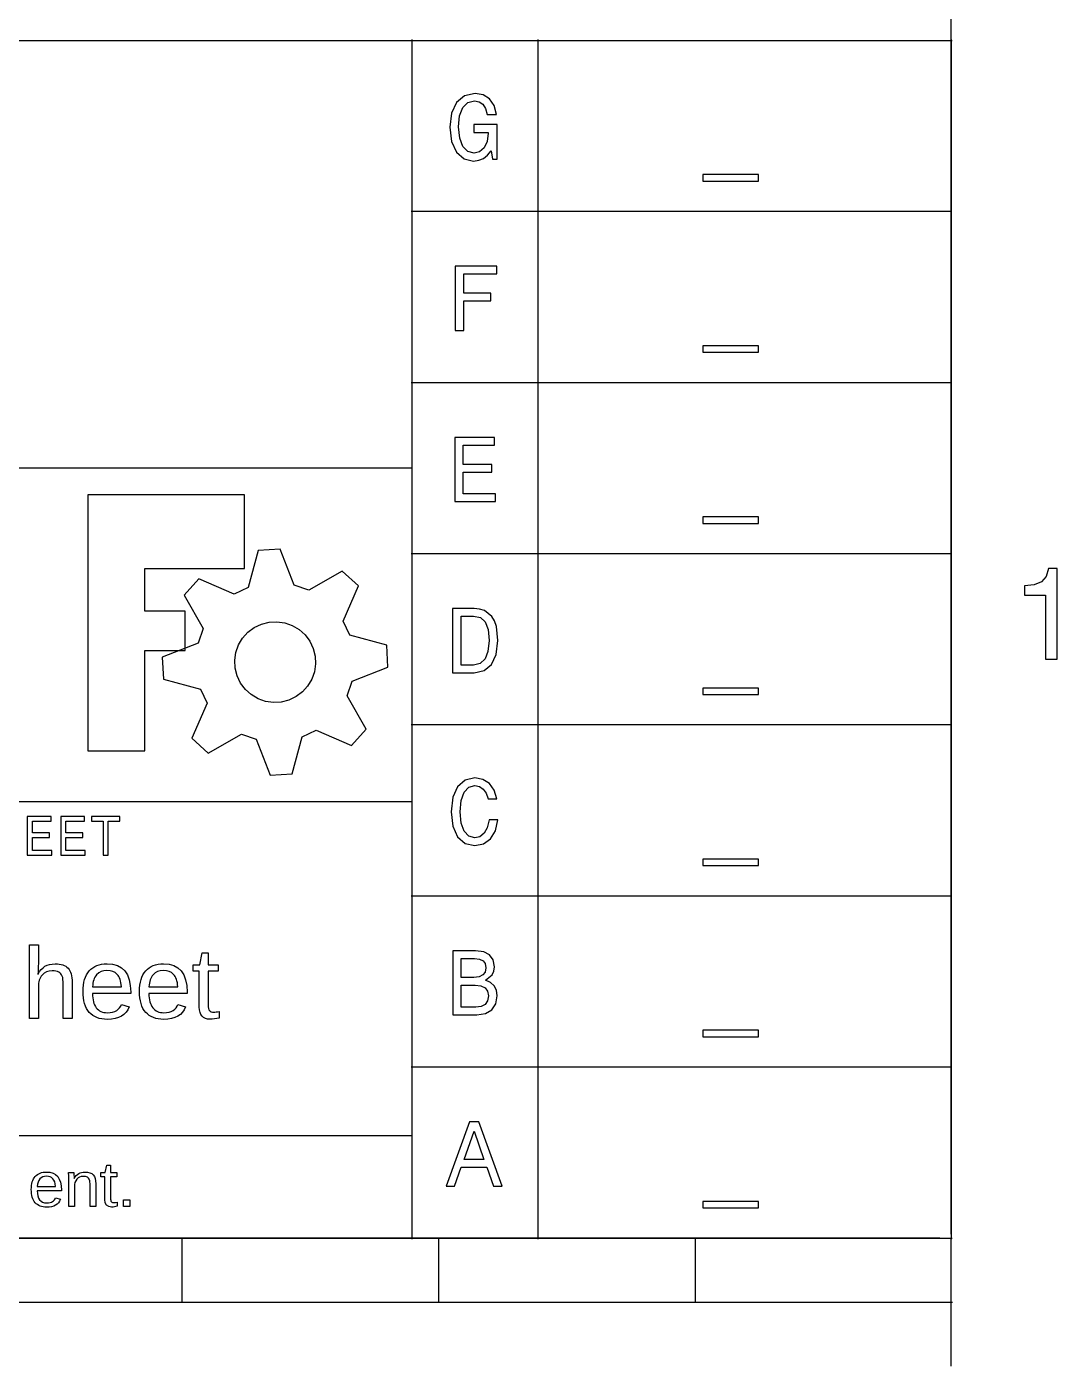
# Model space of a CAD drawing. Extents: x 0 to 297, y -130 to 79.
# Drawn here: x 251.1 to 291.3, y -125.6 to -73.5 of the extents above; entities that cross this region are included whole.
import ezdxf

# ---------------------------------------------------------------- set-up
doc = ezdxf.new("R2010")
doc.units = 0
doc.layers.get('0').update_dxf_attribs({"linetype": 'CONTINUOUS'})

msp = doc.modelspace()

# ---------------------------------------------------------------- linework, layer by layer
at = {"color": 7}
for p, q in [((287.14484, -120.484771), (287.14484, 69.675156)), ((147.09296, -73.981505), (287.18473, -73.981505)), ((266.13879, -120.675485), (266.13879, -73.948065)), ((271.05878, -120.675485), (271.05878, -73.948065)), ((287.13876, -73.948065), (287.13876, -120.675485)), ((268.183782, -76.134775), (267.874783, -76.397775)), ((268.594782, -76.044775), (268.183782, -76.134775)), ((268.907782, -76.101775), (268.594782, -76.044775)), ((269.156781, -76.260775), (268.907782, -76.101775)), ((267.874783, -76.397775), (267.675783, -76.811775)), ((267.992783, -76.915775), (268.115783, -76.595775)), ((268.115783, -76.595775), (268.309782, -76.400775)), ((268.309782, -76.400775), (268.572782, -76.332775)), ((268.572782, -76.332775), (268.753782, -76.368775)), ((268.753782, -76.368775), (268.900782, -76.469775)), ((268.900782, -76.469775), (269.008781, -76.638775)), ((269.008781, -76.638775), (269.070781, -76.865775)), ((269.333781, -76.519775), (269.156781, -76.260775)), ((269.426781, -76.865775), (269.333781, -76.519775)), ((267.675783, -76.811775), (267.607783, -77.362775)), ((267.953783, -77.351775), (267.992783, -76.915775)), ((269.070781, -76.865775), (269.426781, -76.865775)), ((267.607783, -77.362775), (267.675783, -77.917775)), ((267.996783, -77.791775), (267.953783, -77.351775)), ((269.459781, -77.261775), (268.547782, -77.261775)), ((268.547782, -77.261775), (268.547782, -77.567775)), ((268.547782, -77.567775), (269.109781, -77.567775)), ((269.109781, -77.589775), (269.066781, -77.920775)), ((269.109781, -77.567775), (269.109781, -77.589775)), ((269.459781, -78.612775), (269.459781, -77.261775)), ((267.675783, -77.917775), (267.874783, -78.331775)), ((268.119783, -78.111775), (267.996783, -77.791775)), ((268.309782, -78.306775), (268.119783, -78.111775)), ((268.951782, -78.165775), (268.774782, -78.320775)), ((269.066781, -77.920775), (268.951782, -78.165775)), ((267.874783, -78.331775), (268.165782, -78.594775)), ((268.165782, -78.594775), (268.533782, -78.681775)), ((268.554782, -78.371775), (268.309782, -78.306775)), ((268.533782, -78.681775), (268.738782, -78.652775)), ((268.774782, -78.320775), (268.554782, -78.371775)), ((268.738782, -78.652775), (268.922782, -78.580775)), ((268.922782, -78.580775), (269.080781, -78.454775)), ((269.080781, -78.454775), (269.217781, -78.277775)), ((269.217781, -78.277775), (269.278781, -78.612775)), ((269.217781, -78.277775), (269.217781, -78.277775)), ((269.278781, -78.612775), (269.459781, -78.612775)), ((277.463771, -79.210775), (277.463771, -79.462775)), ((279.631769, -79.210775), (277.463771, -79.210775)), ((277.463771, -79.210775), (277.463771, -79.210775)), ((279.631769, -79.462775), (279.631769, -79.210775)), ((277.463771, -79.462775), (279.631769, -79.462775)), ((266.11118, -80.636775), (287.16637, -80.636775)), ((269.448781, -82.779775), (267.820783, -82.779775)), ((267.820783, -82.779775), (267.820783, -85.279775)), ((269.448781, -83.081775), (269.448781, -82.779775)), ((268.155782, -83.831775), (268.155782, -83.081775)), ((268.155782, -83.081775), (269.448781, -83.081775)), ((269.206781, -83.831775), (268.155782, -83.831775)), ((269.206781, -84.130775), (269.206781, -83.831775)), ((268.155782, -85.279775), (268.155782, -84.130775)), ((268.155782, -84.130775), (269.206781, -84.130775)), ((267.820783, -85.279775), (268.155782, -85.279775)), ((267.820783, -85.279775), (267.820783, -85.279775)), ((277.463771, -85.877775), (277.463771, -86.129775)), ((279.631769, -85.877775), (277.463771, -85.877775)), ((277.463771, -85.877775), (277.463771, -85.877775)), ((279.631769, -86.129775), (279.631769, -85.877775)), ((277.463771, -86.129775), (279.631769, -86.129775)), ((266.11118, -87.303775), (287.16637, -87.303775)), ((269.358781, -89.445775), (267.802783, -89.445775)), ((267.802783, -89.445775), (267.802783, -91.945775)), ((269.358781, -89.748775), (269.358781, -89.445775)), ((268.133783, -90.497775), (268.133783, -89.748775)), ((268.133783, -89.748775), (269.358781, -89.748775)), ((147.08879, -90.636775), (266.15528, -90.636775)), ((269.250781, -90.497775), (268.133783, -90.497775)), ((269.250781, -90.796775), (269.250781, -90.497775)), ((268.133783, -91.643775), (268.133783, -90.796775)), ((268.133783, -90.796775), (269.250781, -90.796775)), ((269.387781, -91.643775), (268.133783, -91.643775)), ((269.387781, -91.945775), (269.387781, -91.643775)), ((267.802783, -91.945775), (269.387781, -91.945775)), ((267.802783, -91.945775), (267.802783, -91.945775)), ((277.463771, -92.543775), (277.463771, -92.796775)), ((279.631769, -92.543775), (277.463771, -92.543775)), ((277.463771, -92.543775), (277.463771, -92.543775)), ((277.463771, -92.796775), (279.631769, -92.796775)), ((279.631769, -92.796775), (279.631769, -92.543775)), ((266.11118, -93.969775), (287.16637, -93.969775)), ((290.842, -94.862921), (290.661, -95.068921)), ((290.933, -94.554921), (290.842, -94.862921)), ((291.276, -94.554921), (290.933, -94.554921)), ((291.276, -98.079921), (291.276, -94.554921)), ((290.384, -95.189921), (290, -95.230921)), ((290, -95.230921), (290, -95.588921)), ((290.661, -95.068921), (290.384, -95.189921)), ((290, -95.588921), (290.817, -95.588921)), ((290.817, -95.588921), (290.817, -98.079921)), ((268.554782, -96.112775), (267.722783, -96.112775)), ((267.722783, -96.112775), (267.722783, -98.612775)), ((268.057783, -98.313775), (268.057783, -96.411775)), ((268.057783, -96.411775), (268.529782, -96.411775)), ((268.529782, -96.411775), (268.803782, -96.465775)), ((268.529782, -96.411775), (268.529782, -96.411775)), ((268.771782, -96.134775), (268.554782, -96.112775)), ((268.554782, -96.112775), (268.554782, -96.112775)), ((268.961782, -96.191775), (268.771782, -96.134775)), ((268.803782, -96.465775), (268.990781, -96.631775)), ((269.253781, -96.426775), (268.961782, -96.191775)), ((269.354781, -96.598775), (269.253781, -96.426775)), ((268.990781, -96.631775), (269.102781, -96.926775)), ((269.102781, -96.926775), (269.138781, -97.362775)), ((269.426781, -96.815775), (269.354781, -96.598775)), ((269.484781, -97.362775), (269.426781, -96.815775)), ((269.138781, -97.362775), (269.098781, -97.784775)), ((269.419781, -97.899775), (269.484781, -97.362775)), ((268.987781, -98.079775), (268.796782, -98.255775)), ((269.098781, -97.784775), (268.987781, -98.079775)), ((269.239781, -98.291775), (269.419781, -97.899775)), ((290.817, -98.079921), (291.276, -98.079921)), ((290.817, -98.079921), (290.817, -98.079921)), ((267.722783, -98.612775), (268.554782, -98.612775)), ((268.529782, -98.313775), (268.057783, -98.313775)), ((268.796782, -98.255775), (268.529782, -98.313775)), ((268.554782, -98.612775), (268.947782, -98.533775)), ((268.947782, -98.533775), (269.239781, -98.291775)), ((277.463771, -99.210775), (277.463771, -99.462775)), ((279.631769, -99.210775), (277.463771, -99.210775)), ((277.463771, -99.210775), (277.463771, -99.210775)), ((277.463771, -99.462775), (279.631769, -99.462775)), ((279.631769, -99.462775), (279.631769, -99.210775)), ((266.11118, -100.636775), (287.16637, -100.636775)), ((268.590782, -102.710775), (268.209782, -102.800775)), ((268.897782, -102.768775), (268.590782, -102.710775)), ((269.152781, -102.930775), (268.897782, -102.768775)), ((267.917783, -103.053775), (267.729783, -103.467775)), ((268.209782, -102.800775), (267.917783, -103.053775)), ((268.050783, -103.593775), (268.169782, -103.272775)), ((268.169782, -103.272775), (268.353782, -103.078775)), ((268.353782, -103.078775), (268.590782, -103.009775)), ((268.590782, -103.009775), (268.763782, -103.045775)), ((268.763782, -103.045775), (268.911782, -103.146775)), ((268.911782, -103.146775), (269.026781, -103.308775)), ((269.026781, -103.308775), (269.106781, -103.532775)), ((269.340781, -103.189775), (269.152781, -102.930775)), ((269.448781, -103.532775), (269.340781, -103.189775)), ((147.08879, -103.636775), (266.15528, -103.636775)), ((267.729783, -103.467775), (267.665783, -104.029775)), ((268.010783, -104.029775), (268.050783, -103.593775)), ((269.106781, -103.532775), (269.448781, -103.532775)), ((252.084801, -104.217775), (251.150802, -104.217775)), ((251.150802, -104.217775), (251.150802, -105.717775)), ((252.084801, -104.399775), (252.084801, -104.217775)), ((253.3858, -104.217775), (252.451801, -104.217775)), ((252.451801, -104.217775), (252.451801, -105.717775)), ((253.3858, -104.399775), (253.3858, -104.217775)), ((254.759798, -104.217775), (253.651799, -104.217775)), ((253.651799, -104.217775), (253.651799, -104.399775)), ((254.759798, -104.399775), (254.759798, -104.217775)), ((267.665783, -104.029775), (267.729783, -104.591775)), ((268.050783, -104.468775), (268.010783, -104.029775)), ((269.142781, -104.349775), (269.070781, -104.652775)), ((269.487781, -104.349775), (269.142781, -104.349775)), ((269.142781, -104.349775), (269.142781, -104.349775)), ((269.387781, -104.774775), (269.487781, -104.349775)), ((251.349802, -104.849775), (251.349802, -104.399775)), ((251.349802, -104.399775), (252.084801, -104.399775)), ((252.019801, -104.849775), (251.349802, -104.849775)), ((252.019801, -105.028775), (252.019801, -104.849775)), ((252.650801, -104.849775), (252.650801, -104.399775)), ((252.650801, -104.399775), (253.3858, -104.399775)), ((253.3208, -104.849775), (252.650801, -104.849775)), ((253.3208, -105.028775), (253.3208, -104.849775)), ((253.651799, -104.399775), (254.107799, -104.399775)), ((254.107799, -104.399775), (254.107799, -105.717775)), ((254.306799, -105.717775), (254.306799, -104.399775)), ((254.306799, -104.399775), (254.759798, -104.399775)), ((267.729783, -104.591775), (267.917783, -105.005775)), ((268.173782, -104.785775), (268.050783, -104.468775)), ((268.356782, -104.980775), (268.173782, -104.785775)), ((268.951782, -104.868775), (268.785782, -105.001775)), ((269.070781, -104.652775), (268.951782, -104.868775)), ((269.196781, -105.088775), (269.387781, -104.774775)), ((251.349802, -105.536775), (251.349802, -105.028775)), ((251.349802, -105.028775), (252.019801, -105.028775)), ((252.650801, -105.536775), (252.650801, -105.028775)), ((252.650801, -105.028775), (253.3208, -105.028775)), ((267.917783, -105.005775), (268.209782, -105.261775)), ((268.209782, -105.261775), (268.590782, -105.347775)), ((268.590782, -105.045775), (268.356782, -104.980775)), ((268.785782, -105.001775), (268.590782, -105.045775)), ((268.590782, -105.347775), (268.925782, -105.279775)), ((268.925782, -105.279775), (269.196781, -105.088775)), ((251.150802, -105.717775), (252.101801, -105.717775)), ((251.150802, -105.717775), (251.150802, -105.717775)), ((252.101801, -105.536775), (251.349802, -105.536775)), ((252.101801, -105.717775), (252.101801, -105.536775)), ((252.451801, -105.717775), (253.4028, -105.717775)), ((252.451801, -105.717775), (252.451801, -105.717775)), ((253.4028, -105.536775), (252.650801, -105.536775)), ((253.4028, -105.717775), (253.4028, -105.536775)), ((254.107799, -105.717775), (254.306799, -105.717775)), ((254.107799, -105.717775), (254.107799, -105.717775)), ((277.463771, -105.877775), (277.463771, -106.129775)), ((279.631769, -105.877775), (277.463771, -105.877775)), ((277.463771, -105.877775), (277.463771, -105.877775)), ((279.631769, -106.129775), (279.631769, -105.877775)), ((277.463771, -106.129775), (279.631769, -106.129775)), ((266.11118, -107.303775), (287.16637, -107.303775)), ((251.23409, -112.081611), (251.23409, -109.218591)), ((251.23409, -109.218591), (251.58136, -109.218591)), ((251.58136, -109.218591), (251.58136, -109.963291)), ((257.86686, -109.994221), (257.96911, -109.527351)), ((257.96911, -109.527351), (258.20062, -109.527351)), ((258.20062, -109.527351), (258.20062, -109.994221)), ((268.616782, -109.445775), (267.726783, -109.445775)), ((267.726783, -109.445775), (267.726783, -111.945775)), ((268.933782, -109.489775), (268.616782, -109.445775)), ((269.160781, -109.608775), (268.933782, -109.489775)), ((257.61219, -110.246961), (257.61219, -109.994221)), ((257.61219, -109.994221), (257.86686, -109.994221)), ((258.20062, -109.994221), (258.58647, -109.994221)), ((258.58647, -109.994221), (258.58647, -110.246961)), ((268.057783, -110.483775), (268.057783, -109.744775)), ((268.057783, -109.744775), (268.576782, -109.744775)), ((268.576782, -109.744775), (268.771782, -109.766775)), ((268.771782, -109.766775), (268.907782, -109.831775)), ((268.907782, -109.831775), (268.990781, -109.943775)), ((268.990781, -109.943775), (269.019781, -110.108775)), ((269.300781, -109.802775), (269.160781, -109.608775)), ((269.347781, -110.072775), (269.300781, -109.802775)), ((269.325781, -110.245775), (269.347781, -110.072775)), ((251.56536, -110.351071), (251.5717, -110.351151)), ((257.85335, -110.246961), (257.61219, -110.246961)), ((257.85335, -111.639881), (257.85335, -110.246961)), ((258.58647, -110.246961), (258.20062, -110.246961)), ((258.20062, -110.246961), (258.20062, -111.564641)), ((268.547782, -110.483775), (268.057783, -110.483775)), ((268.753782, -110.461775), (268.547782, -110.483775)), ((268.547782, -110.483775), (268.547782, -110.483775)), ((268.900782, -110.389775), (268.753782, -110.461775)), ((268.987781, -110.274775), (268.900782, -110.389775)), ((269.019781, -110.108775), (268.987781, -110.274775)), ((269.008781, -110.595775), (269.260781, -110.386775)), ((269.199781, -110.677775), (269.008781, -110.595775)), ((269.008781, -110.595775), (269.008781, -110.595775)), ((269.260781, -110.386775), (269.325781, -110.245775)), ((251.58136, -110.850741), (251.58136, -112.081611)), ((252.55176, -112.081651), (252.55176, -110.758181)), ((252.90096, -110.690661), (252.90096, -112.081651)), ((255.17941, -111.111231), (253.69002, -111.111271)), ((253.69388, -110.845041), (254.82056, -110.845041)), ((255.17941, -111.064931), (255.17941, -111.111231)), ((257.37683, -111.111231), (255.88744, -111.111271)), ((255.8913, -110.845041), (257.01798, -110.845041)), ((257.37683, -111.064931), (257.37683, -111.111231)), ((268.057783, -111.646775), (268.057783, -110.786775)), ((268.057783, -110.786775), (268.594782, -110.786775)), ((268.594782, -110.786775), (268.821782, -110.811775)), ((268.821782, -110.811775), (268.983781, -110.886775)), ((268.983781, -110.886775), (269.080781, -111.016775)), ((269.080781, -111.016775), (269.113781, -111.203775)), ((269.340781, -110.807775), (269.199781, -110.677775)), ((269.426781, -110.984775), (269.340781, -110.807775)), ((269.459781, -111.196775), (269.426781, -110.984775)), ((254.81864, -111.539541), (255.12346, -111.626341)), ((257.01605, -111.539541), (257.32088, -111.626341)), ((268.626782, -111.646775), (268.057783, -111.646775)), ((268.839782, -111.621775), (268.626782, -111.646775)), ((268.626782, -111.646775), (268.626782, -111.646775)), ((268.990781, -111.538775), (268.839782, -111.621775)), ((269.080781, -111.402775), (268.990781, -111.538775)), ((269.113781, -111.203775), (269.080781, -111.402775)), ((269.250781, -111.747775), (269.405781, -111.513775)), ((269.405781, -111.513775), (269.459781, -111.196775)), ((251.58136, -112.081611), (251.23409, -112.081611)), ((252.90096, -112.081651), (252.55176, -112.081651)), ((258.62116, -111.809651), (258.62119, -112.066251)), ((267.726783, -111.945775), (268.666782, -111.945775)), ((268.666782, -111.945775), (269.001781, -111.895775)), ((269.001781, -111.895775), (269.250781, -111.747775)), ((277.463771, -112.543775), (277.463771, -112.796775)), ((279.631769, -112.543775), (277.463771, -112.543775)), ((277.463771, -112.543775), (277.463771, -112.543775)), ((279.631769, -112.796775), (279.631769, -112.543775)), ((277.463771, -112.796775), (279.631769, -112.796775)), ((266.11118, -113.969775), (287.16637, -113.969775)), ((268.374782, -116.109775), (267.463783, -118.612775)), ((268.742782, -116.109775), (268.374782, -116.109775)), ((269.657781, -118.612775), (268.742782, -116.109775)), ((147.08866, -116.636775), (266.15514, -116.636775)), ((268.173782, -117.571775), (268.558782, -116.469775)), ((268.558782, -116.469775), (268.943782, -117.571775)), ((254.18133, -118.089675), (254.24603, -117.794265)), ((254.24603, -117.794265), (254.39252, -117.794265)), ((254.39252, -117.794265), (254.39252, -118.089675)), ((267.794783, -118.612775), (268.057783, -117.877775)), ((268.057783, -117.877775), (269.055781, -117.877775)), ((268.943782, -117.571775), (268.173782, -117.571775)), ((268.173782, -117.571775), (268.173782, -117.571775)), ((269.055781, -117.877775), (269.318781, -118.612775)), ((252.75828, -118.089715), (252.96579, -118.089715)), ((252.76528, -119.410515), (252.76528, -118.371695)), ((252.97479, -118.315635), (252.97879, -118.315635)), ((254.02019, -118.249585), (254.02019, -118.089675)), ((254.02019, -118.089675), (254.18133, -118.089675)), ((254.17278, -118.249585), (254.02019, -118.249585)), ((254.17278, -119.130935), (254.17278, -118.249585)), ((254.39252, -118.089675), (254.63666, -118.089675)), ((254.63666, -118.249585), (254.39252, -118.249585)), ((254.39252, -118.249585), (254.39252, -119.083325)), ((254.63666, -118.089675), (254.63666, -118.249585)), ((252.48089, -118.796415), (251.5385, -118.796455)), ((251.54094, -118.628035), (252.25383, -118.628005)), ((252.48089, -118.767115), (252.48089, -118.796415)), ((252.98501, -118.645135), (252.98501, -119.410515)), ((253.59905, -119.410475), (253.59905, -118.573075)), ((253.81986, -118.530455), (253.81986, -119.410585)), ((267.463783, -118.612775), (267.794783, -118.612775)), ((267.463783, -118.612775), (267.463783, -118.612775)), ((269.318781, -118.612775), (269.657781, -118.612775)), ((252.25261, -119.067435), (252.44549, -119.122335)), ((252.98501, -119.410515), (252.76528, -119.410515)), ((253.81986, -119.410585), (253.59905, -119.410475)), ((254.65862, -119.238305), (254.65862, -119.400705)), ((254.9052, -119.410475), (254.9052, -119.143135)), ((254.9052, -119.143135), (255.14324, -119.143135)), ((255.14324, -119.410475), (254.9052, -119.410475)), ((255.14324, -119.143135), (255.14324, -119.410475)), ((277.463771, -119.210775), (277.463771, -119.462775)), ((279.631769, -119.210775), (277.463771, -119.210775)), ((277.463771, -119.210775), (277.463771, -119.210775)), ((277.463771, -119.462775), (279.631769, -119.462775)), ((279.631769, -119.462775), (279.631769, -119.210775)), ((9.995553, -120.629921), (286.70447, -120.629921)), ((147.09296, -120.636775), (287.18473, -120.636775)), ((257.175, -120.629921), (257.175, -123.129921)), ((267.175, -120.629921), (267.175, -123.129921)), ((277.175, -120.629921), (277.175, -123.129921)), ((287.125, -120.629921), (287.125, -125.629921)), ((137.15173, -123.129921), (287.19826, -123.129921))]:
    msp.add_line(p, q, dxfattribs=at)
at = {"color": 1}
for p, q in [((253.50805, -91.679605), (253.50805, -101.659181)), ((259.609102, -91.685225), (253.50805, -91.679605)), ((253.50805, -91.679605), (253.50805, -91.679605)), ((259.609102, -94.552441), (259.609102, -91.685225)), ((255.733226, -96.214244), (255.733226, -94.552441)), ((255.733226, -94.552441), (259.609102, -94.552441)), ((257.306582, -96.214244), (255.733226, -96.214244)), ((257.306582, -97.753885), (257.306582, -96.214244)), ((255.733226, -101.659181), (255.733226, -97.753885)), ((255.733226, -97.753885), (257.306582, -97.753885)), ((253.50805, -101.659181), (255.733226, -101.659181))]:
    msp.add_line(p, q, dxfattribs=at)
at = {"color": 5}
for p, q in [((260.144083, -93.849502), (259.752808, -95.290648)), ((261.001906, -93.804423), (260.144083, -93.849502)), ((261.547229, -95.198097), (261.001906, -93.804423)), ((257.839358, -94.955406), (257.262465, -95.59647)), ((259.205196, -95.552888), (257.839358, -94.955406)), ((263.413131, -94.653842), (262.118796, -95.396447)), ((264.054192, -95.230735), (263.413131, -94.653842)), ((263.413131, -94.653842), (263.413131, -94.653842)), ((259.752808, -95.290648), (259.205196, -95.552888)), ((262.118796, -95.396447), (261.547229, -95.198097)), ((263.455036, -96.601156), (264.054192, -95.230735)), ((257.262465, -95.59647), (258.005072, -96.890804)), ((258.005072, -96.890804), (257.802139, -97.460696)), ((259.539177, -97.269286), (259.74331, -97.037415)), ((259.74331, -97.037415), (259.99239, -96.853119)), ((259.99239, -96.853119), (260.269322, -96.720545)), ((260.269322, -96.720545), (260.572435, -96.644273)), ((260.572435, -96.644273), (260.87838, -96.631359)), ((260.87838, -96.631359), (261.184244, -96.675544)), ((261.184244, -96.675544), (261.47461, -96.776393)), ((261.47461, -96.776393), (261.474612, -96.776392)), ((261.474612, -96.776392), (261.740312, -96.930555)), ((261.740312, -96.930555), (261.970511, -97.139269)), ((263.717278, -97.148767), (263.455036, -96.601156)), ((257.802139, -97.460696), (256.408464, -98.00602)), ((259.279582, -97.823679), (259.380431, -97.533314)), ((259.380431, -97.533314), (259.539177, -97.269286)), ((261.970511, -97.139269), (262.154807, -97.388349)), ((262.154807, -97.388349), (262.287381, -97.665283)), ((265.160098, -97.53546), (263.717278, -97.148767)), ((265.203501, -98.397864), (265.160098, -97.53546)), ((256.408464, -98.00602), (256.458124, -98.865515)), ((259.235397, -98.129544), (259.279582, -97.823679)), ((262.287381, -97.665283), (262.365328, -97.963815)), ((262.365328, -97.963815), (262.378238, -98.269758)), ((259.252893, -98.437161), (259.235397, -98.129544)), ((259.329163, -98.740275), (259.252893, -98.437161)), ((262.33405, -98.575623), (262.233204, -98.865989)), ((262.378238, -98.269758), (262.33405, -98.575623)), ((263.8115, -98.938606), (265.203501, -98.397864)), ((256.458124, -98.865515), (257.899272, -99.25679)), ((259.461741, -99.017209), (259.329163, -98.740275)), ((259.647706, -99.261706), (259.461741, -99.017209)), ((262.072784, -99.134598), (261.870327, -99.361887)), ((262.233204, -98.865989), (262.072784, -99.134598)), ((263.611478, -99.514754), (263.8115, -98.938606)), ((257.899272, -99.25679), (258.161512, -99.804401)), ((259.873325, -99.468747), (259.647706, -99.261706)), ((260.141934, -99.629166), (259.873325, -99.468747)), ((260.432299, -99.730014), (260.141934, -99.629166)), ((261.621245, -99.546183), (261.344311, -99.678757)), ((261.870327, -99.361887), (261.621245, -99.546183)), ((264.354083, -100.809088), (263.611478, -99.514754)), ((258.161512, -99.804401), (257.559448, -101.168567)), ((260.738164, -99.7742), (260.432299, -99.730014)), ((261.045782, -99.756702), (260.738164, -99.7742)), ((261.344311, -99.678757), (261.045782, -99.756702)), ((257.559448, -101.168567), (258.200511, -101.745459)), ((258.200511, -101.745459), (259.494844, -101.002855)), ((259.494844, -101.002855), (260.069321, -101.20746)), ((260.069321, -101.20746), (260.610063, -102.599461)), ((261.474139, -102.551473), (261.860832, -101.108654)), ((261.860832, -101.108654), (262.408445, -100.846413)), ((262.408445, -100.846413), (263.77719, -101.450152)), ((263.77719, -101.450152), (264.354083, -100.809088)), ((260.610063, -102.599461), (261.474139, -102.551473))]:
    msp.add_line(p, q, dxfattribs=at)
at = {"color": 7}
for points in [[(251.5717, -110.351151), (251.6463, -110.214818), (251.73569, -110.115138), (251.83987, -110.052111)], [(251.58136, -109.963291), (251.58136, -110.041745), (251.578693, -110.122771), (251.57336, -110.206371)], [(251.83987, -110.052111), (251.945337, -109.987778), (252.078453, -109.955611), (252.23922, -109.955611)], [(252.23922, -109.955611), (252.465587, -109.955611), (252.632147, -110.012201), (252.7389, -110.125381)], [(253.56655, -110.231491), (253.72861, -110.047571), (253.959477, -109.955611), (254.25915, -109.955611)], [(254.25915, -109.955611), (254.872657, -109.955611), (255.17941, -110.325385), (255.17941, -111.064931)], [(255.76397, -110.231491), (255.92603, -110.047571), (256.156897, -109.955611), (256.45657, -109.955611)], [(256.45657, -109.955611), (257.070077, -109.955611), (257.37683, -110.325385), (257.37683, -111.064931)], [(251.57336, -110.206371), (251.56936, -110.289971), (251.566693, -110.338205), (251.56536, -110.351071)], [(251.72798, -110.393511), (251.630233, -110.506691), (251.58136, -110.659101), (251.58136, -110.850741)], [(252.12155, -110.223741), (251.958203, -110.223741), (251.827013, -110.280331), (251.72798, -110.393511)], [(252.37814, -110.273941), (252.316407, -110.240475), (252.230877, -110.223741), (252.12155, -110.223741)], [(252.51126, -110.432141), (252.48426, -110.360115), (252.439887, -110.307381), (252.37814, -110.273941)], [(252.55176, -110.758181), (252.55176, -110.611555), (252.53826, -110.502875), (252.51126, -110.432141)], [(252.7389, -110.125381), (252.84694, -110.237281), (252.90096, -110.425708), (252.90096, -110.690661)], [(253.32539, -111.024421), (253.32539, -110.679728), (253.405777, -110.415418), (253.56655, -110.231491)], [(253.85208, -110.382011), (253.754333, -110.493911), (253.7016, -110.648255), (253.69388, -110.845041)], [(254.25336, -110.212241), (254.084873, -110.212241), (253.951113, -110.268831), (253.85208, -110.382011)], [(254.65272, -110.364651), (254.560113, -110.263045), (254.426993, -110.212241), (254.25336, -110.212241)], [(254.82056, -110.845041), (254.801293, -110.625101), (254.745347, -110.464971), (254.65272, -110.364651)], [(255.52281, -111.024421), (255.52281, -110.679728), (255.603197, -110.415418), (255.76397, -110.231491)], [(256.0495, -110.382011), (255.951753, -110.493911), (255.89902, -110.648255), (255.8913, -110.845041)], [(256.45078, -110.212241), (256.282293, -110.212241), (256.148533, -110.268831), (256.0495, -110.382011)], [(256.85014, -110.364651), (256.757533, -110.263045), (256.624413, -110.212241), (256.45078, -110.212241)], [(257.01798, -110.845041), (256.998713, -110.625101), (256.942767, -110.464971), (256.85014, -110.364651)], [(253.56655, -111.844351), (253.405777, -111.660431), (253.32539, -111.387121), (253.32539, -111.024421)], [(253.69002, -111.111271), (253.69002, -111.350498), (253.739537, -111.535065), (253.83857, -111.664971)], [(255.76397, -111.844351), (255.603197, -111.660431), (255.52281, -111.387121), (255.52281, -111.024421)], [(255.88744, -111.111271), (255.88744, -111.350498), (255.936957, -111.535065), (256.03599, -111.664971)], [(255.12346, -111.626341), (254.9987, -111.955601), (254.7151, -112.120231), (254.27266, -112.120231)], [(254.63343, -111.769121), (254.724743, -111.708655), (254.78648, -111.632128), (254.81864, -111.539541)], [(257.32088, -111.626341), (257.19612, -111.955601), (256.91252, -112.120231), (256.47008, -112.120231)], [(256.83085, -111.769121), (256.922163, -111.708655), (256.983897, -111.632128), (257.01605, -111.539541)], [(258.27007, -112.112551), (257.992257, -112.112551), (257.85335, -111.954995), (257.85335, -111.639881)], [(258.20062, -111.564641), (258.20062, -111.664961), (258.216687, -111.735698), (258.24882, -111.776851)], [(254.27266, -112.120231), (253.96398, -112.120231), (253.72861, -112.028271), (253.56655, -111.844351)], [(253.83857, -111.664971), (253.93761, -111.794871), (254.082307, -111.859821), (254.27266, -111.859821)], [(254.27266, -111.859821), (254.42314, -111.859821), (254.543397, -111.829588), (254.63343, -111.769121)], [(256.47008, -112.120231), (256.1614, -112.120231), (255.92603, -112.028271), (255.76397, -111.844351)], [(256.03599, -111.664971), (256.13503, -111.794871), (256.279727, -111.859821), (256.47008, -111.859821)], [(256.47008, -111.859821), (256.62056, -111.859821), (256.740817, -111.829588), (256.83085, -111.769121)], [(258.24882, -111.776851), (258.282287, -111.816718), (258.33952, -111.836651), (258.42052, -111.836651)], [(258.62119, -112.066251), (258.506723, -112.097118), (258.389683, -112.112551), (258.27007, -112.112551)], [(258.42052, -111.836651), (258.466853, -111.836651), (258.533733, -111.827651), (258.62116, -111.809651)], [(251.30779, -118.741475), (251.30779, -118.523375), (251.358653, -118.356139), (251.46038, -118.239765)], [(251.46038, -118.239765), (251.56292, -118.123392), (251.708997, -118.065205), (251.89861, -118.065205)], [(251.64104, -118.335065), (251.579173, -118.405865), (251.545807, -118.503522), (251.54094, -118.628035)], [(251.89495, -118.227645), (251.788343, -118.227645), (251.703707, -118.263452), (251.64104, -118.335065)], [(252.14763, -118.324045), (252.08903, -118.259779), (252.004803, -118.227645), (251.89495, -118.227645)], [(251.89861, -118.065205), (252.286797, -118.065205), (252.48089, -118.299175), (252.48089, -118.767115)], [(252.25383, -118.628005), (252.24163, -118.488845), (252.20623, -118.387525), (252.14763, -118.324045)], [(252.76528, -118.371695), (252.76528, -118.217889), (252.762947, -118.123895), (252.75828, -118.089715)], [(252.96579, -118.089715), (252.966457, -118.093715), (252.967123, -118.104715), (252.96779, -118.122715)], [(252.96779, -118.122715), (252.968457, -118.140649), (252.969123, -118.161415), (252.96979, -118.185015)], [(252.96979, -118.185015), (252.971123, -118.207815), (252.97279, -118.251355), (252.97479, -118.315635)], [(252.97879, -118.315635), (253.029257, -118.224489), (253.087443, -118.160199), (253.15335, -118.122765)], [(253.07661, -118.343615), (253.015543, -118.416049), (252.98501, -118.516555), (252.98501, -118.645135)], [(253.32685, -118.234975), (253.221057, -118.234975), (253.137643, -118.271189), (253.07661, -118.343615)], [(253.15335, -118.122765), (253.220083, -118.084499), (253.302687, -118.065365), (253.40116, -118.065365)], [(253.49165, -118.266675), (253.454183, -118.245542), (253.39925, -118.234975), (253.32685, -118.234975)], [(253.40116, -118.065365), (253.546013, -118.065365), (253.651807, -118.101582), (253.71854, -118.174015)], [(253.57345, -118.370435), (253.556383, -118.322435), (253.529117, -118.287849), (253.49165, -118.266675)], [(253.59905, -118.573075), (253.59905, -118.485995), (253.590517, -118.418449), (253.57345, -118.370435)], [(253.71854, -118.174015), (253.786087, -118.245629), (253.81986, -118.364442), (253.81986, -118.530455)], [(251.46038, -119.260275), (251.358653, -119.143902), (251.30779, -118.970969), (251.30779, -118.741475)], [(251.5385, -118.796455), (251.5385, -118.947822), (251.569833, -119.064605), (251.6325, -119.146805)], [(251.90716, -119.434835), (251.711847, -119.434835), (251.56292, -119.376649), (251.46038, -119.260275)], [(251.6325, -119.146805), (251.695167, -119.228999), (251.78672, -119.270095), (251.90716, -119.270095)], [(252.44549, -119.122335), (252.36655, -119.330669), (252.187107, -119.434835), (251.90716, -119.434835)], [(251.90716, -119.270095), (252.002373, -119.270095), (252.078463, -119.250962), (252.13543, -119.212695)], [(252.13543, -119.212695), (252.19323, -119.174429), (252.23229, -119.126009), (252.25261, -119.067435)], [(254.43645, -119.430005), (254.26067, -119.430005), (254.17278, -119.330315), (254.17278, -119.130935)], [(254.39252, -119.083325), (254.39252, -119.146792), (254.402687, -119.191552), (254.42302, -119.217605)], [(254.42302, -119.217605), (254.444153, -119.242805), (254.48037, -119.255405), (254.53167, -119.255405)], [(254.65862, -119.400705), (254.586193, -119.420239), (254.512137, -119.430005), (254.43645, -119.430005)], [(254.53167, -119.255405), (254.560937, -119.255405), (254.603253, -119.249705), (254.65862, -119.238305)]]:
    msp.add_open_spline(points, degree=3, dxfattribs=at)

doc.saveas('drawing.dxf')
